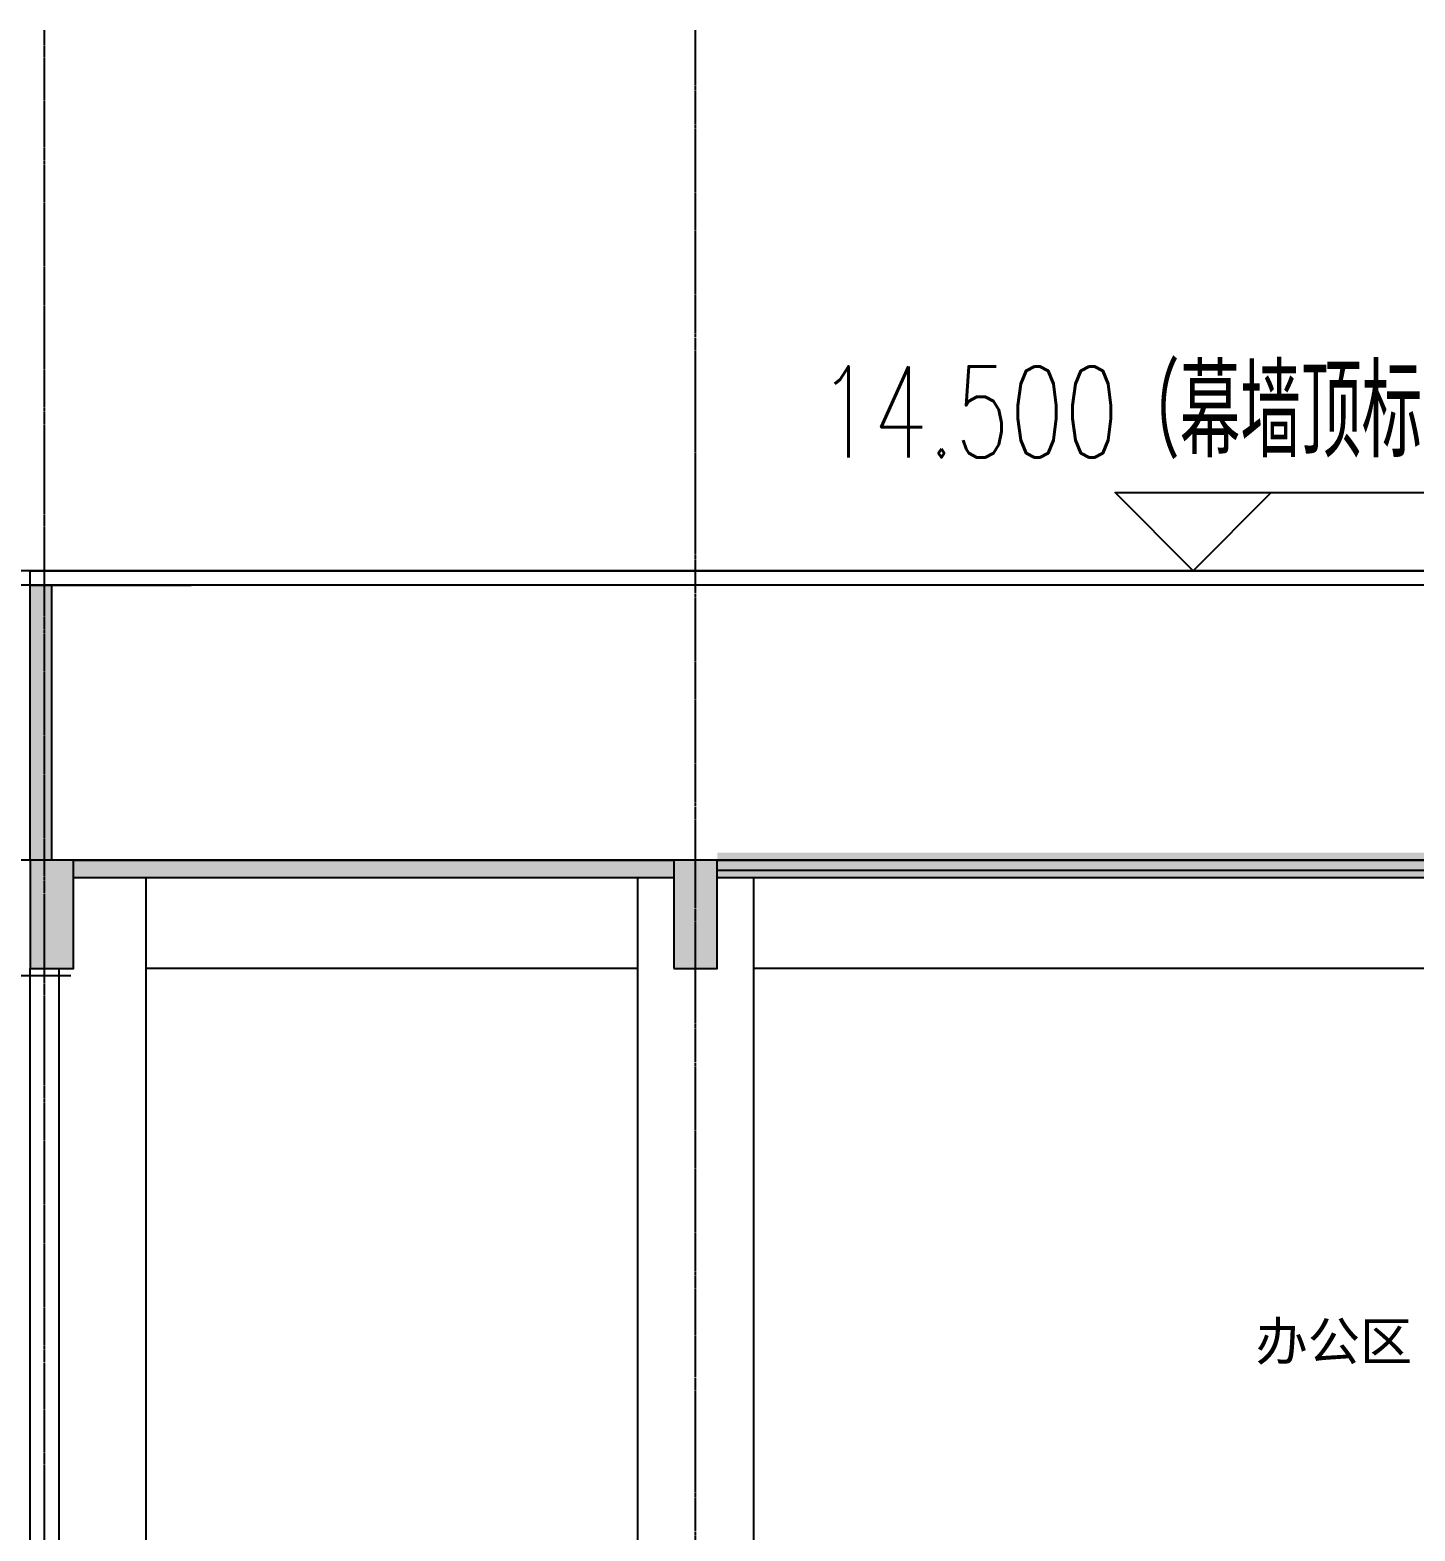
# Model space of a CAD drawing. Extents: x 220580 to 2027826, y -309201 to 71987.
# Drawn here: x 388947 to 398521, y -216168 to -205791 of the extents above; entities that cross this region are included whole.
import ezdxf
from ezdxf.enums import TextEntityAlignment as Align

# ---------------------------------------------------------------- set-up
doc = ezdxf.new("R2010")
doc.units = 0
for name, pattern in [('__DASH', [0.35, 0.25, -0.1]), ('CENTER', [2, 1.25, -0.25, 0.25, -0.25]), ('DOTE', [2.42, 2, -0.2, 0.02, -0.2])]:
    doc.linetypes.add(name, pattern=pattern)
for name, color, linetype in [('!ZN3-铝板幕墙-3', 3, 'Continuous'), ('20剖面图$0$PUB_HATCH', 8, 'Continuous'), ('3符号', 173, 'Continuous'), ('A-AXIS-DOTE', 14, 'DOTE'), ('A-AXIS-DP', 126, 'Continuous'), ('A-LIN-V', 9, 'Continuous'), ('AS-COLN', 6, 'Continuous'), ('AS-WALL', 40, 'Continuous'), ('COLUMN', 4, 'Continuous'), ('DIM_ELEV', 3, 'Continuous'), ('DOTE', 1, 'CENTER'), ('PUB_HATCH', 8, 'Continuous'), ('PUB_TEXT', 7, 'Continuous'), ('S-SHAPE', 51, 'Continuous')]:
    doc.layers.add(name, color=color, linetype=linetype)
doc.styles.add('卓越符号', font='ROMANS.shx', dxfattribs={"width": 0.7, "bigfont": 'CHINESE.shx'})
doc.styles.add('图框', font='')
doc.styles.get('图框').set_extended_font_data('SimSun')

# ---------------------------------------------------------------- blocks, each defined once
blk = doc.blocks.new('_FZH')
blk.add_lwpolyline([(-0.5, -0.5), (0.5, -0.5), (0.5, 0.5), (-0.5, 0.5)], close=True)
at = {"layer": 'PUB_HATCH'}
blk.add_solid([(-0.5, -0.5), (0.5, -0.5), (-0.5, 0.5), (0.5, 0.5)], dxfattribs=at)
blk = doc.blocks.new('*U416')
at = {"ltscale": 10}
blk.add_line((3.475, 0), (-6.849, 0), dxfattribs=at)
blk.add_lwpolyline([(3, 3), (0, 0), (-3, 3), (13.45, 3)])
at = {"color": 0, "style": '卓越符号', "width": 0.7, "flags": 8}
blk.add_attdef('±0.000', text='', height=3.5, dxfattribs=at).set_placement((13.45, 4.35), align=Align.RIGHT)
blk = doc.blocks.new('20250821141233')
at = {"layer": 'A-AXIS-DOTE', "linetype": '__DASH', "ltscale": 2}
for p, q in [((110560.4, 14500), (-5335.3, 14500)), ((131047.7, 14400), (108100.4, 14400)), ((131047.7, 12500), (109500, 12500)), ((110280.4, 11700), (-5335.3, 11700))]:
    blk.add_line(p, q, dxfattribs=at)
at = {"layer": 'DOTE', "ltscale": 180}
for p, q in [((110100, -5607.5), (110100, 18238.3)), ((114600, -5813.6), (114600, 18238.3))]:
    blk.add_line(p, q, dxfattribs=at)
at = {"layer": '3符号', "color": 7}
ref = blk.add_blockref('*U416', (118039, 14500), dxfattribs=dict(at, xscale=180, yscale=180, zscale=180, rotation=359.9999999999989))
ref.add_attrib('±0.000', '14.500（幕墙顶标高）', dxfattribs={"layer": '0', "color": 0, "height": 630, "rotation": 360, "style": '卓越符号', "width": 0.7}).set_placement((120460, 15283), align=Align.RIGHT)
blk = doc.blocks.new('20250828132035')
at = {"layer": '20剖面图$0$PUB_HATCH'}
h = blk.add_hatch(dxfattribs=at)
h.set_pattern_fill('钢筋混凝土', color=256, scale=30, style=0)
h.set_pattern_definition([(45, (1654310.4, -568207.45), (-53.0330086, 53.0330086), []), (50, (1654310.4, -568207.45), (215.178055, -18.82564), [22.5, -247.5]), (355, (1654310.4, -568207.45), (-41.6254, 225.65764), [18, -198]), (100.4514, (1654328.33, -568209.02), (173.552815, 206.831863), [19.122057, -210.342634]), (46.1842, (1654310.4, -568147.45), (320.172315, -49.655704), [33.75, -371.25]), (96.6356, (1654337.08, -568151.6), (280.39881, 292.23536), [28.683086, -315.5139]), (351.1842, (1654310.4, -568147.45), (280.398584, 292.23558), [27, -297]), (21, (1654340.4, -568162.45), (179.072116, -120.785667), [22.5, -247.5]), (326, (1654340.4, -568162.45), (72.9946, 217.545014), [18, -198]), (71.4514, (1654355.32, -568172.52), (252.066789, 96.75915), [19.122057, -210.342634]), (37.5, (1654310.4, -568207.45), (3.6479566, 99.868156), [0, -195.6, 0, -201, 0, -198.75]), (7.5, (1654310.4, -568207.45), (78.920861, 118.3235136), [0, -114.6, 0, -191.1, 0, -75.75]), (327.5, (1654243.5, -568207.45), (160.146731, -6.7664615), [0, -75, 0, -234, 0, -310.5]), (317.5, (1654213.5, -568207.45), (174.955851, 30.031495), [0, -97.5, 0, -155.4, 0, -220.5])])
h.paths.add_polyline_path([(0, 12430), (0, 12550), (-10550, 12550), (-10550, 12430)])
at = {"layer": 'S-SHAPE'}
blk.add_line((-10550, 12430), (0, 12430), dxfattribs=at)
blk = doc.blocks.new('A$Cd368c47f')
at = {"ltscale": 30}
blk.add_blockref('20250828132035', (200, 0), dxfattribs=at)

msp = doc.modelspace()

# ---------------------------------------------------------------- hatches: boundary and pattern name
at = {"layer": 'PUB_HATCH'}
for points in [[(388948.2, -211529), (389098.2, -211529), (389098.2, -209629), (388948.2, -209629)], [(393398.2, -211649), (393398.2, -211529), (389248.2, -211529), (389248.2, -211649)], [(404248.2, -211649), (404248.2, -211529), (393698.2, -211529), (393698.2, -211649)]]:
    msp.add_hatch(color=256, dxfattribs=at).paths.add_polyline_path(points)

# ---------------------------------------------------------------- linework, layer by layer
at = {"layer": 'A-AXIS-DOTE'}
for p, q in [((389048.2, -229636.4), (389048.2, -205790.6)), ((393548.2, -229842.5), (393548.2, -205790.6))]:
    msp.add_line(p, q, dxfattribs=at)
at = {"layer": 'A-AXIS-DOTE', "linetype": '__DASH', "ltscale": 2}
for p, q in [((410878.3, -209529), (387048.6, -209529)), ((410878.3, -209629), (387048.6, -209629))]:
    msp.add_line(p, q, dxfattribs=at)
at = {"layer": 'A-LIN-V'}
for p, q in [((388948.2, -209529), (404848.2, -209529)), ((388948.2, -209629), (388948.2, -209529)), ((389748.2, -211649), (389748.2, -216529))]:
    msp.add_line(p, q, dxfattribs=at)
for points in [[(393148.2, -212279), (389748.2, -212279)], [(403648.2, -212279), (393948.2, -212279)]]:
    msp.add_lwpolyline(points, dxfattribs=at)
at = {"layer": 'AS-COLN'}
for p, q in [((388948.2, -211529), (388948.2, -209629)), ((388948.2, -209629), (389098.2, -209629)), ((389098.2, -211529), (389098.2, -209629)), ((389248.2, -211529), (393398.2, -211529)), ((393698.2, -211529), (404248.2, -211529)), ((389248.2, -211649), (393398.2, -211649)), ((393698.2, -211649), (404248.2, -211649))]:
    msp.add_line(p, q, dxfattribs=at)
at = {"layer": 'AS-WALL'}
for p, q in [((388948.2, -216589), (388948.2, -212279)), ((389148.2, -216589), (389148.2, -212279))]:
    msp.add_line(p, q, dxfattribs=at)
at = {"layer": 'COLUMN'}
for p, q in [((393148.2, -216529), (393148.2, -211649)), ((393948.2, -211649), (393948.2, -216529))]:
    msp.add_line(p, q, dxfattribs=at)
at = {"layer": 'DIM_ELEV'}
msp.add_line((389062.1, -209629), (390062.1, -209629), dxfattribs=at)

# ---------------------------------------------------------------- block references
at = {"layer": 'A-AXIS-DP', "ltscale": 2800}
msp.add_blockref('20250821141233', (278948.2, -224029), dxfattribs=at)
at = {"layer": 'AS-COLN'}
for p, xscale, yscale, zscale in [((389098.2, -211904), 300, 749.9999980721623, 749.9999980721623), ((393548.2, -211904), 299.9999998435378, 749.9999985528411, 749.9999985528411)]:
    msp.add_blockref('_FZH', p, dxfattribs=dict(at, xscale=xscale, yscale=yscale, zscale=zscale))

# ---------------------------------------------------------------- texts
at = {"layer": 'PUB_TEXT', "style": '图框'}
msp.add_text('办公区', height=264.35, dxfattribs=at).set_placement((397418.9, -214988))

# ---------------------------------------------------------------- next in the draw order: block references
at = {"layer": '!ZN3-铝板幕墙-3', "ltscale": 2000}
msp.add_blockref('A$Cd368c47f', (404048.2, -224029), dxfattribs=at)

doc.saveas('drawing.dxf')
